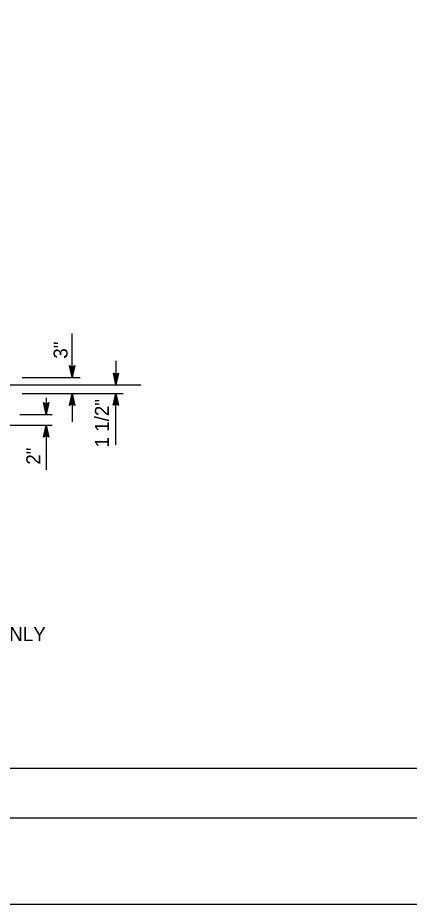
# Model space of a CAD drawing. Extents: x -893 to 867, y -474 to 712.
# Drawn here: x 83.6 to 279, y -474 to -31.2 of the extents above; entities that cross this region are included whole.
import ezdxf

# ---------------------------------------------------------------- set-up
doc = ezdxf.new("R2010")
doc.units = 0
for name, color, linetype in [('10 Sheet Format', 7, 'Continuous'), ('56 Stage 3 Anno', 7, 'Continuous'), ('57 Undefined', 7, 'Continuous'), ('60 Nongeo Data', 7, 'Continuous')]:
    doc.layers.add(name, color=color, linetype=linetype)

msp = doc.modelspace()

# ---------------------------------------------------------------- linework, layer by layer
at = {"layer": '10 Sheet Format'}
msp.add_line((-813.45, -406.04), (811.54, -406.04), dxfattribs=at)
for points in [[(-893.46, -474.04), (866.54, -474.04), (866.54, 711.96), (-893.46, 711.96)], [(-863.43, 668.96), (836.57, 668.96), (836.57, -431.04), (-863.43, -431.04)], [(-863.43, 668.96), (836.57, 668.96), (836.57, -431.04), (-863.43, -431.04)]]:
    msp.add_lwpolyline(points, close=True, dxfattribs=at)
at = {"layer": '56 Stage 3 Anno'}
for p, q in [((110.74, -210.93), (110.74, -188.91)), ((132.59, -202.65), (132.59, -214.67)), ((110.74, -210.91), (109.41, -204.91)), ((109.41, -204.91), (109.41, -204.91)), ((109.41, -204.91), (110.74, -205.71)), ((110.74, -209.52), (109.77, -205.15)), ((110.74, -208.15), (110.12, -205.33)), ((110.74, -206.77), (110.48, -205.56)), ((110.74, -205.71), (112.08, -204.91)), ((112.08, -204.91), (110.74, -210.91)), ((111.72, -205.13), (110.74, -209.53)), ((111.37, -205.37), (110.74, -208.15)), ((111.02, -205.54), (110.74, -206.77)), ((112.08, -204.91), (112.08, -204.91)), ((85.78, -210.93), (114.68, -210.93)), ((110.74, -210.91), (110.74, -210.91)), ((85.77, -218.86), (114.68, -218.86)), ((97.69, -221), (97.69, -229.45)), ((109.4, -224.86), (110.74, -218.86)), ((109.76, -224.65), (110.74, -220.24)), ((110.74, -218.86), (110.74, -218.86)), ((110.74, -218.86), (112.07, -224.86)), ((110.74, -218.86), (110.74, -233.08)), ((110.74, -220.25), (111.71, -224.63)), ((112.74, -218.86), (136.14, -218.86)), ((132.59, -244.53), (132.59, -218.86)), ((97.69, -229.45), (96.36, -223.45)), ((96.36, -223.45), (96.36, -223.45)), ((96.36, -223.45), (97.69, -224.25)), ((97.69, -228.06), (96.72, -223.69)), ((97.69, -226.69), (97.07, -223.87)), ((97.69, -225.31), (97.43, -224.1)), ((97.69, -224.25), (99.03, -223.45)), ((99.03, -223.45), (97.69, -229.45)), ((98.68, -223.67), (97.69, -228.07)), ((98.32, -223.9), (97.69, -226.69)), ((97.97, -224.08), (97.69, -225.31)), ((99.03, -223.45), (99.03, -223.45)), ((110.74, -224.06), (109.4, -224.86)), ((109.4, -224.86), (109.4, -224.86)), ((110.12, -224.41), (110.74, -221.63)), ((110.46, -224.24), (110.74, -223.01)), ((110.74, -221.63), (111.37, -224.45)), ((110.74, -223.01), (111.01, -224.22)), ((112.07, -224.86), (110.74, -224.06)), ((112.07, -224.86), (112.07, -224.86)), ((84.54, -229.45), (100.71, -229.45)), ((97.69, -229.45), (97.69, -229.45)), ((96.35, -240.68), (97.69, -234.68)), ((97.69, -234.68), (97.69, -234.68)), ((97.69, -234.68), (99.02, -240.68)), ((97.69, -234.68), (97.69, -257.11)), ((61.9, -234.74), (100.71, -234.74)), ((96.71, -240.47), (97.69, -236.06)), ((97.07, -240.23), (97.69, -237.45)), ((97.41, -240.06), (97.69, -238.83)), ((97.69, -236.07), (98.66, -240.45)), ((97.69, -237.45), (98.32, -240.27)), ((97.69, -238.83), (97.96, -240.04)), ((97.69, -239.88), (96.35, -240.68)), ((96.35, -240.68), (96.35, -240.68)), ((99.02, -240.68), (97.69, -239.88)), ((99.02, -240.68), (99.02, -240.68))]:
    msp.add_line(p, q, dxfattribs=at)
for points in [[(133.91, -208.77), (132.59, -214.67), (131.28, -208.77), (131.63, -208.98), (132.59, -213.3), (133.56, -208.98), (133.21, -209.18), (132.59, -211.95), (131.98, -209.19), (132.33, -209.4), (132.6, -210.59), (132.86, -209.39), (132.59, -209.55), (131.28, -208.77), (132.59, -209.55)], [(131.27, -224.77), (132.59, -218.86), (133.9, -224.77), (133.55, -224.56), (132.6, -220.23), (131.62, -224.56), (131.97, -224.35), (132.59, -221.58), (133.2, -224.35), (132.85, -224.14), (132.59, -222.94), (132.32, -224.14), (132.59, -223.98), (133.9, -224.77), (132.59, -223.98)]]:
    msp.add_lwpolyline(points, close=True, dxfattribs=at)
at = {"layer": '60 Nongeo Data'}
msp.add_line((-330.43, -214.67), (144.99, -214.67), dxfattribs=at)

# ---------------------------------------------------------------- texts
at = {"layer": '56 Stage 3 Anno'}
msp.add_text('1 1/2"', height=7, rotation=90, dxfattribs=at).set_placement((129.07, -245.83))
at = {"layer": '57 Undefined'}
for s, p in [('3"', (108.44, -201.51)), ('2"', (94.84, -254.48))]:
    msp.add_text(s, height=7, rotation=90, dxfattribs=at).set_placement(p)
msp.add_text('FOR FREEWAY APPLICATION ONLY', height=7, dxfattribs=at).set_placement((-63.68, -342.59))

doc.saveas('drawing.dxf')
